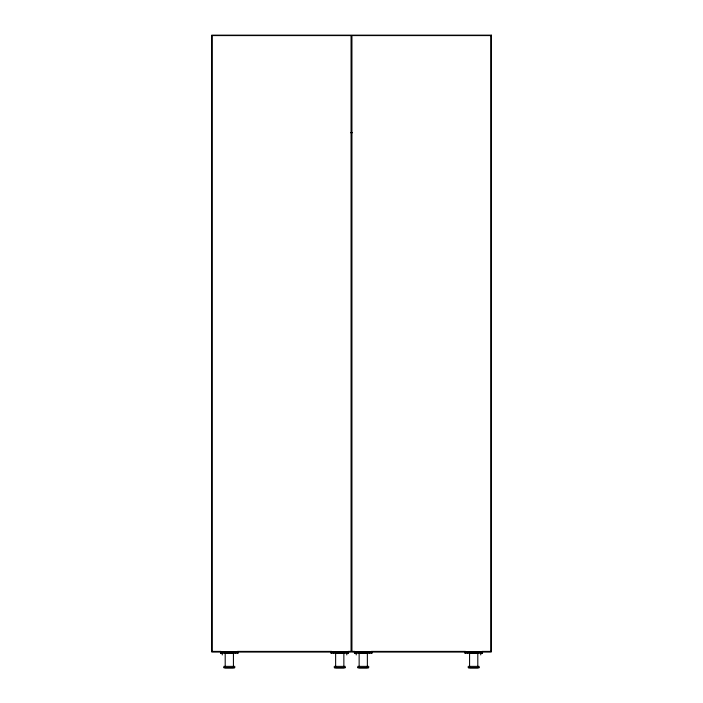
<?xml version="1.0" encoding="UTF-8"?>
<svg xmlns="http://www.w3.org/2000/svg" width="703" height="703" viewBox="0 0 703 703"><rect width="100%" height="100%" fill="white"/><g stroke="black" fill="none" stroke-linecap="round" stroke-linejoin="round"><path stroke-width="1.05" d="M350.472 132.665L352.528 132.665M212.271 651.4L221.041 651.4M237.482 651.4L331.763 651.4M348.213 651.4L354.787 651.4M371.237 651.4L465.518 651.4M481.959 651.4L490.729 651.4M220.496 652.577L237.157 652.577M331.403 652.577L331.236 653.166M331.702 652.577L348.565 652.577M354.435 652.577L371.298 652.577M371.597 652.577L371.764 653.166M465.843 652.577L482.504 652.577M223.721 666.382L234.89 666.382M334.171 666.382L345.331 666.382M357.669 666.382L368.829 666.382M468.11 666.382L479.279 666.382M223.721 667.56L234.89 667.56M334.171 667.56L345.331 667.56M357.669 667.56L368.829 667.56M468.11 667.56L479.279 667.56M225.197 667.701L233.422 667.701M335.639 667.701L343.864 667.701M359.136 667.701L367.361 667.701M469.578 667.701L477.803 667.701M224.02 667.85L234.6 667.85M334.461 667.85L345.041 667.85M357.959 667.85L368.539 667.85M468.4 667.85L478.98 667.85M482.504 651.989L482.504 653.166L464.885 653.166L464.885 651.989M482.214 652.577L482.214 653.166M482.03 651.989L482.03 653.166M481.906 652.577L481.906 653.166M480.747 651.997L480.747 654.915M478.392 651.989L478.392 653.166M478.277 652.577L478.277 653.166M477.803 666.382L477.803 652.867L469.578 652.867L469.578 666.382M473.69 651.989L473.69 653.166M473.576 652.577L473.576 653.166M467.609 652.577L467.609 653.166M467.521 651.989L467.521 653.166M465.175 652.577L465.175 653.166M372.063 651.989L372.063 653.166L354.435 653.166L354.435 651.989M369.418 651.989L369.339 653.166M367.361 666.382L367.361 652.867L359.136 652.867L359.136 666.382M363.363 652.577L363.363 653.166M363.249 651.989L363.249 653.166M358.662 652.577L358.662 653.166M358.548 651.989L358.548 653.166M356.201 651.997L356.201 654.915M355.033 652.577L355.033 653.166M354.918 651.989L354.918 653.166M354.734 652.577L354.734 653.166M348.565 651.989L348.565 653.166L330.937 653.166L330.937 651.989M348.266 652.577L348.266 653.166M348.082 651.989L348.082 653.166M347.967 652.577L347.967 653.166M346.799 651.997L346.799 654.915M344.452 651.989L344.452 653.166M344.338 652.577L344.338 653.166M343.864 666.382L343.864 652.867L335.639 652.867L335.639 666.382M339.751 651.989L339.751 653.166M339.637 652.577L339.637 653.166M333.582 651.989L333.661 653.166M238.124 651.989L238.124 653.166L220.496 653.166L220.496 651.989M237.825 652.577L237.825 653.166M235.479 651.989L235.479 653.166M235.391 652.577L235.391 653.166M233.422 666.382L233.422 652.867L225.197 652.867L225.197 666.382M229.31 651.989L229.424 653.166M224.723 652.577L224.723 653.166M224.608 651.989L224.608 653.166M222.253 651.997L222.253 654.915M220.97 651.989L221.094 653.166M220.786 652.577L220.786 653.166M491.318 35.15L211.682 35.15L211.682 651.989L491.318 651.989L491.318 35.15M351.061 35.589L212.121 35.589L212.121 651.549L351.061 651.549L351.061 35.589M490.879 35.589L351.939 35.589L351.939 651.549L490.879 651.549L490.879 35.589"/></g></svg>
